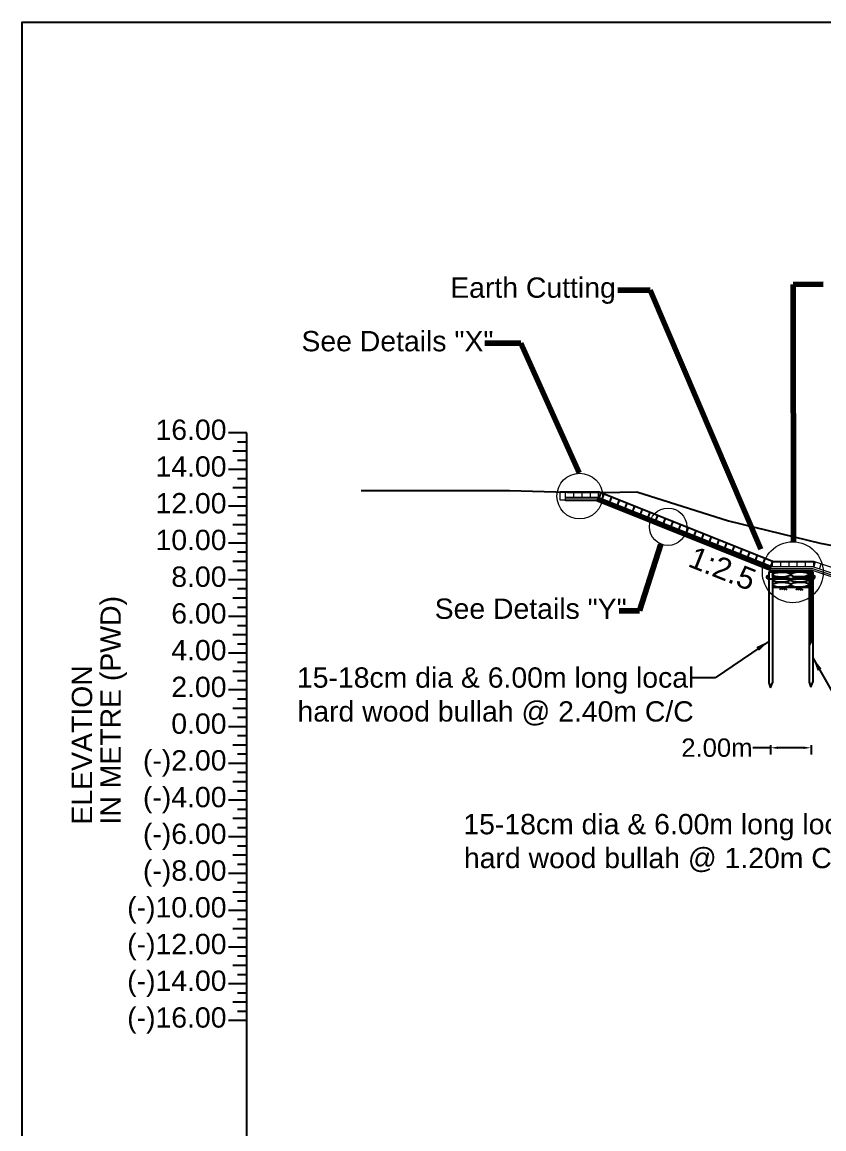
# Model space of a CAD drawing. Header units: inches. Extents: x -885 to 26362, y -28010 to 990.
# Drawn here: x -528.2 to -484.6, y -13298.7 to -13238.4 of the extents above; entities that cross this region are included whole.
import ezdxf
from ezdxf.enums import TextEntityAlignment as Align

# ---------------------------------------------------------------- set-up
doc = ezdxf.new("R2010")
doc.units = ezdxf.units.IN
doc.header["$MEASUREMENT"] = 0
doc.header["$PDMODE"] = 3
doc.linetypes.add('HIDDEN', pattern=[9.525, 6.35, -3.175])
doc.layers.add('GL', color=3, linetype='HIDDEN')
doc.layers.add('LINE', color=7, linetype='Continuous')
doc.layers.add('Layer1', color=7, linetype='Continuous', lineweight=13)
doc.styles.add('dim', font='isocp.shx')
doc.styles.get("Standard").update_dxf_attribs({"font": 'arial.ttf'})
doc.dimstyles.get("Standard").update_dxf_attribs({"dimtxt": 0.18, "dimasz": 0.18, "dimexe": 0.18, "dimexo": 0.0625, "dimgap": 0.09, "dimtad": 0, "dimtih": 1, "dimtoh": 1, "dimdec": 4, "dimzin": 0, "dimdsep": 46, "dimtxsty": 'Standard', "dimcen": 0.09, "dimadec": 0, "dimazin": 0, "dimtfac": 1, "dimtdec": 4, "dimtofl": 0, "dimtmove": 0, "dimatfit": 3, "dimfxl": 1, "dimtolj": 1, "dimtzin": 0, "dimarcsym": 0})
doc.dimstyles.new('STANDARD$0', dxfattribs={"dimscale": 0, "dimtxt": 8, "dimasz": 8, "dimexe": 4, "dimexo": 0, "dimgap": 2, "dimtad": 1, "dimdec": 0, "dimzin": 0, "dimdsep": 46, "dimtxsty": 'dim', "dimblk": 'DOTSMALL', "dimcen": 1, "dimclrd": 6, "dimclre": 6, "dimclrt": 256, "dimadec": 0, "dimazin": 0, "dimtfac": 1, "dimtdec": 0, "dimtix": 1, "dimtofl": 0, "dimtmove": 1, "dimatfit": 3, "dimldrblk": 'DOTSMALL', "dimfxl": 6, "dimtolj": 1, "dimtzin": 0, "dimarcsym": 0})

# ---------------------------------------------------------------- blocks, each defined once
blk = doc.blocks.new('*D98')
at = {"color": 0, "lineweight": -2, "ltscale": 0.5, "transparency": 16777216}
for p, q in [((-487.463, -13277.914), (-488.42, -13277.914)), ((-487.463, -13277.764), (-487.463, -13278.278)), ((-485.667, -13277.914), (-487.055, -13277.914)), ((-485.26, -13277.764), (-485.26, -13278.278))]:
    blk.add_line(p, q, dxfattribs=at)
at = {"color": 0, "linetype": 'Continuous', "ltscale": 0.5, "transparency": 16777216}
for points in [[(-487.055, -13277.846), (-487.055, -13277.982), (-487.463, -13277.914)], [(-485.667, -13277.846), (-485.667, -13277.982), (-485.26, -13277.914)]]:
    blk.add_solid(points, dxfattribs=at)
at = {"layer": 'Defpoints', "color": 0, "linetype": 'Continuous', "ltscale": 0.5, "transparency": 16777216}
for p in [(-487.463, -13276.173), (-485.26, -13276.202), (-485.26, -13277.914)]:
    blk.add_point(p, dxfattribs=at)
at = {"color": 0, "linetype": 'Continuous', "lineweight": -3, "ltscale": 0.5, "transparency": 16777216, "insert": (-490.386, -13277.914), "char_height": 1, "attachment_point": 5}
blk.add_mtext('\\A1;2.00m', dxfattribs=at)

msp = doc.modelspace()

# ---------------------------------------------------------------- linework, layer by layer
at = {"color": 0, "linetype": 'ByBlock'}
for p, q in [((-515.995051, -13260.767255), (-516.995051, -13260.767255)), ((-515.995051, -13310.767255), (-515.995051, -13260.767255)), ((-515.995051, -13261.267255), (-516.495051, -13261.267255)), ((-515.995051, -13261.767255), (-516.745051, -13261.767255)), ((-515.995051, -13262.267255), (-516.495051, -13262.267255)), ((-515.995051, -13262.767255), (-516.995051, -13262.767255)), ((-515.995051, -13263.267255), (-516.495051, -13263.267255)), ((-515.995051, -13263.767255), (-516.745051, -13263.767255)), ((-515.995051, -13264.267255), (-516.495051, -13264.267255)), ((-515.995051, -13264.767255), (-516.995051, -13264.767255)), ((-515.995051, -13265.267255), (-516.495051, -13265.267255)), ((-515.995051, -13265.767255), (-516.745051, -13265.767255)), ((-515.995051, -13266.267255), (-516.495051, -13266.267255)), ((-515.995051, -13266.767255), (-516.995051, -13266.767255)), ((-515.995051, -13267.267255), (-516.495051, -13267.267255)), ((-515.995051, -13267.767255), (-516.745051, -13267.767255)), ((-515.995051, -13268.267255), (-516.495051, -13268.267255)), ((-515.995051, -13268.767255), (-516.995051, -13268.767255)), ((-515.995051, -13269.267255), (-516.495051, -13269.267255)), ((-515.995051, -13269.767255), (-516.745051, -13269.767255)), ((-515.995051, -13270.267255), (-516.495051, -13270.267255)), ((-515.995051, -13270.767255), (-516.995051, -13270.767255)), ((-515.995051, -13271.267255), (-516.495051, -13271.267255)), ((-515.995051, -13271.767255), (-516.745051, -13271.767255)), ((-515.995051, -13272.267255), (-516.495051, -13272.267255)), ((-515.995051, -13272.767255), (-516.995051, -13272.767255)), ((-515.995051, -13273.267255), (-516.495051, -13273.267255)), ((-515.995051, -13273.767255), (-516.745051, -13273.767255)), ((-515.995051, -13274.267255), (-516.495051, -13274.267255)), ((-515.995051, -13274.767255), (-516.995051, -13274.767255)), ((-515.995051, -13275.267255), (-516.495051, -13275.267255)), ((-515.995051, -13275.767255), (-516.745051, -13275.767255)), ((-515.995051, -13276.267255), (-516.495051, -13276.267255)), ((-515.995051, -13276.767255), (-516.995051, -13276.767255)), ((-515.995051, -13277.267255), (-516.495051, -13277.267255)), ((-515.995051, -13277.767255), (-516.745051, -13277.767255)), ((-515.995051, -13278.267255), (-516.495051, -13278.267255)), ((-515.995051, -13278.767255), (-516.995051, -13278.767255)), ((-515.995051, -13279.267255), (-516.495051, -13279.267255)), ((-515.995051, -13279.767255), (-516.745051, -13279.767255)), ((-515.995051, -13280.267255), (-516.495051, -13280.267255)), ((-515.995051, -13280.767255), (-516.995051, -13280.767255)), ((-515.995051, -13281.267255), (-516.495051, -13281.267255)), ((-515.995051, -13281.767255), (-516.745051, -13281.767255)), ((-515.995051, -13282.267255), (-516.495051, -13282.267255)), ((-515.995051, -13282.767255), (-516.995051, -13282.767255)), ((-515.995051, -13283.767255), (-516.745051, -13283.767255)), ((-515.995051, -13283.267255), (-516.495051, -13283.267255)), ((-515.995051, -13284.267255), (-516.495051, -13284.267255)), ((-515.995051, -13284.767255), (-516.995051, -13284.767255)), ((-515.995051, -13285.267255), (-516.495051, -13285.267255)), ((-515.995051, -13285.767255), (-516.745051, -13285.767255)), ((-515.995051, -13286.767255), (-516.995051, -13286.767255)), ((-515.995051, -13286.267255), (-516.495051, -13286.267255)), ((-515.995051, -13287.267255), (-516.495051, -13287.267255)), ((-515.995051, -13287.767255), (-516.745051, -13287.767255)), ((-515.995051, -13288.267255), (-516.495051, -13288.267255)), ((-515.995051, -13288.767255), (-516.995051, -13288.767255)), ((-515.995051, -13289.767255), (-516.745051, -13289.767255)), ((-515.995051, -13289.267255), (-516.495051, -13289.267255)), ((-515.995051, -13290.267255), (-516.495051, -13290.267255)), ((-515.995051, -13290.767255), (-516.995051, -13290.767255)), ((-515.995051, -13291.267255), (-516.495051, -13291.267255)), ((-515.995051, -13291.767255), (-516.745051, -13291.767255)), ((-515.995051, -13292.767255), (-516.995051, -13292.767255)), ((-515.995051, -13292.267255), (-516.495051, -13292.267255))]:
    msp.add_line(p, q, dxfattribs=at)
at = {"color": 0, "linetype": 'Continuous', "lineweight": -3, "ltscale": 0.5}
for p, q in [((-498.928489, -13263.978755), (-496.828489, -13263.978755)), ((-497.604809, -13263.978755), (-496.828489, -13263.978755)), ((-487.456887, -13268.265912), (-496.928137, -13264.477412)), ((-487.434272, -13268.167255), (-496.905522, -13264.378755)), ((-487.415013, -13268.067255), (-496.886263, -13264.278755)), ((-487.357239, -13267.767255), (-496.828489, -13263.978755)), ((-496.707371, -13264.026624), (-496.818789, -13264.305167)), ((-496.549158, -13264.090487), (-496.660575, -13264.369031)), ((-496.131343, -13264.257613), (-496.242761, -13264.536156)), ((-495.713529, -13264.424739), (-495.824946, -13264.703282)), ((-495.295714, -13264.591865), (-495.407132, -13264.870408)), ((-494.8779, -13264.758991), (-494.989317, -13265.037534)), ((-494.460085, -13264.926117), (-494.571503, -13265.20466)), ((-494.042271, -13265.093242), (-494.153688, -13265.371785)), ((-493.624456, -13265.260368), (-493.735874, -13265.538911)), ((-493.206642, -13265.427494), (-493.318059, -13265.706037)), ((-492.788827, -13265.59462), (-492.900244, -13265.873163)), ((-492.371013, -13265.761746), (-492.48243, -13266.040289)), ((-491.953198, -13265.928871), (-492.064615, -13266.207414)), ((-491.535384, -13266.095997), (-491.646801, -13266.37454)), ((-491.117569, -13266.263123), (-491.228986, -13266.541666)), ((-490.699755, -13266.430249), (-490.811172, -13266.708792)), ((-490.28194, -13266.597375), (-490.393357, -13266.875918)), ((-489.864126, -13266.7645), (-489.975543, -13267.043043)), ((-489.446311, -13266.931626), (-489.557728, -13267.210169)), ((-489.028497, -13267.098752), (-489.139914, -13267.377295)), ((-488.610682, -13267.265878), (-488.722099, -13267.544421)), ((-488.192868, -13267.433004), (-488.304285, -13267.711547)), ((-487.775053, -13267.600129), (-487.88647, -13267.878672)), ((-487.357239, -13267.767255), (-487.468656, -13268.045798)), ((-487.357239, -13267.767255), (-485.107239, -13267.767255)), ((-487.560637, -13268.341504), (-487.360637, -13268.341504)), ((-487.560637, -13268.341504), (-487.560637, -13274.376759)), ((-487.360637, -13268.341504), (-487.360637, -13274.376759)), ((-487.360637, -13268.341504), (-487.024833, -13268.341504)), ((-487.024833, -13268.341504), (-485.160637, -13268.341504)), ((-485.360637, -13268.341504), (-485.360637, -13274.341504)), ((-485.271884, -13268.341504), (-485.275929, -13272.158363)), ((-485.160637, -13268.341504), (-485.160637, -13274.341504)), ((-487.518425, -13268.724144), (-485.096441, -13268.720366)), ((-487.360637, -13269.17604), (-485.360637, -13269.17604)), ((-486.829338, -13269.173495), (-486.952639, -13269.295894)), ((-486.952639, -13269.295894), (-486.829338, -13269.173495)), ((-486.717405, -13269.173495), (-486.840706, -13269.295894)), ((-486.840706, -13269.295894), (-486.717405, -13269.173495)), ((-486.829338, -13269.173495), (-486.690457, -13269.312893)), ((-486.717405, -13269.173495), (-486.578524, -13269.312893)), ((-485.95024, -13269.186893), (-486.073541, -13269.309291)), ((-486.073541, -13269.309291), (-485.95024, -13269.186893)), ((-485.838306, -13269.186893), (-485.961608, -13269.309291)), ((-485.961608, -13269.309291), (-485.838306, -13269.186893)), ((-485.95024, -13269.186893), (-485.811359, -13269.326291)), ((-485.838306, -13269.186893), (-485.699426, -13269.326291)), ((-485.275929, -13272.158363), (-485.360637, -13272.341504)), ((-487.560637, -13274.376759), (-487.460637, -13274.658068)), ((-487.460637, -13274.658068), (-487.360637, -13274.376759)), ((-485.360637, -13274.341504), (-485.260637, -13274.622813)), ((-485.260637, -13274.622813), (-485.160637, -13274.341504))]:
    msp.add_line(p, q, dxfattribs=at)
at = {"color": 0, "linetype": 'Continuous', "lineweight": 20, "ltscale": 0.5}
for p, q in [((-475.554285, -13271.267255), (-485.154285, -13268.067255)), ((-485.11178, -13268.081424), (-485.017075, -13267.79731)), ((-475.439599, -13270.989802), (-485.107239, -13267.767255)), ((-484.792633, -13268.187806), (-484.697928, -13267.903692)), ((-475.689599, -13271.429985), (-485.181817, -13268.265912)), ((-475.689599, -13271.322281), (-485.154678, -13268.167255))]:
    msp.add_line(p, q, dxfattribs=at)
at = {"color": 0, "linetype": 'ByBlock'}
msp.add_lwpolyline([(-522.297502, -13283.015022, 0, 0, 0), (-522.297502, -13269.073046, 0.390665, 0, 0), (-522.297502, -13268.291716, 0, 0, 0)], format="xyseb", dxfattribs=at)
at = {"color": 7, "lineweight": 20, "ltscale": 0.18}
for centre, radius in [((-497.856848, -13264.209277), 1.244459), ((-497.85671, -13264.209277), 1.244459), ((-486.252907, -13268.356536), 1.657485)]:
    msp.add_circle(centre, radius, dxfattribs=at)
at = {"color": 0, "linetype": 'Continuous', "lineweight": -3, "ltscale": 0.5}
for centre, start, end in [((-487.584961, -13268.631205), 74.82841692, 283.69207692), ((-487.334403, -13268.631205), 253.60409939, 105.17158308), ((-485.384961, -13268.631205), 74.82841692, 283.69207692), ((-485.136314, -13268.631205), 253.60409939, 105.17158308)]:
    msp.add_arc(centre, 0.09294, start, end, dxfattribs=at)
for centre in [(-486.862095, -13268.484139), (-486.85466, -13268.76084), (-485.875948, -13268.478792), (-485.868513, -13268.755493), (-486.853866, -13269.036156), (-485.867719, -13269.030809)]:
    msp.add_ellipse(centre, major_axis=(0.506914, 0.0108), ratio=0.268841611)
at = {"layer": 'GL'}
msp.add_lwpolyline([(-509.755409, -13263.907255), (-505.266109, -13263.907255), (-504.678109, -13263.911055), (-501.677609, -13263.898555), (-497.906409, -13264.021855), (-495.677509, -13263.997255), (-494.754809, -13263.978755), (-489.755209, -13265.564455), (-484.756509, -13266.765755), (-479.756909, -13267.737255)], dxfattribs=at)
at = {"layer": 'Layer1', "color": 7, "lineweight": 20}
for p, q in [((-498.928489, -13264.43518), (-498.928489, -13263.978755)), ((-498.628489, -13264.43518), (-498.928489, -13264.43518)), ((-498.628489, -13264.284268), (-498.628489, -13263.978755)), ((-498.628489, -13264.43518), (-498.628489, -13263.978755)), ((-498.628489, -13264.477412), (-498.628489, -13263.978755)), ((-496.828489, -13264.278755), (-498.628489, -13264.278755)), ((-496.905522, -13264.378755), (-498.628489, -13264.378755)), ((-496.905522, -13264.378755), (-498.628489, -13264.378755)), ((-496.928137, -13264.477412), (-498.628489, -13264.477412)), ((-498.178489, -13264.28258), (-498.178489, -13263.978755)), ((-496.828489, -13264.278755), (-498.178489, -13264.278755)), ((-497.728489, -13264.280443), (-497.728489, -13263.978755)), ((-497.728489, -13264.278755), (-497.728489, -13263.978755)), ((-497.728489, -13264.278755), (-497.728489, -13263.978755)), ((-497.278489, -13264.278755), (-497.278489, -13263.978755)), ((-496.828489, -13264.278755), (-496.828489, -13263.978755)), ((-485.107239, -13268.067255), (-487.415013, -13268.067255)), ((-487.357239, -13268.07108), (-487.357239, -13267.767255)), ((-486.907239, -13268.067255), (-486.907239, -13267.767255)), ((-486.457239, -13268.07108), (-486.457239, -13267.767255)), ((-485.107239, -13268.067255), (-486.457239, -13268.067255)), ((-486.007239, -13268.068943), (-486.007239, -13267.767255)), ((-486.007239, -13268.067255), (-486.007239, -13267.767255)), ((-486.007239, -13268.067255), (-486.007239, -13267.767255)), ((-485.557239, -13268.067255), (-485.557239, -13267.767255)), ((-485.107239, -13268.067255), (-485.107239, -13267.767255)), ((-485.181817, -13268.265912), (-487.456887, -13268.265912)), ((-485.211155, -13268.167255), (-487.434272, -13268.167255)), ((-485.154678, -13268.167255), (-487.434272, -13268.167255))]:
    msp.add_line(p, q, dxfattribs=at)
at = {"layer": 'LINE', "color": 7, "lineweight": -2, "ltscale": 0.5}
msp.add_lwpolyline([(-528.227449, -13364.141236), (-528.227449, -13238.405176), (-350.41888, -13238.405176), (-350.41888, -13364.141236), (-528.227449, -13364.141236)], close=True, dxfattribs=at)
at = {"layer": 'LINE', "color": 0, "linetype": 'ByBlock', "lineweight": 20, "ltscale": 0.5}
msp.add_circle((-493.043501, -13265.878245), 1.018167, dxfattribs=at)

# ---------------------------------------------------------------- texts
at = {"layer": 'Layer1', "color": 7, "lineweight": 20, "insert": (-491.581122, -13266.903331), "char_height": 1.1955372, "width": 14.78044575, "attachment_point": 1, "rotation": 338.19859051}
msp.add_mtext('1:2.5', dxfattribs=at)
at = {"layer": 'LINE', "color": 0, "linetype": 'ByBlock', "lineweight": -3, "ltscale": 0.5}
for s, p in [('16.00', (-517.095051, -13261.151084)), ('14.00', (-517.095051, -13263.151084)), ('12.00', (-517.095051, -13265.151084)), ('10.00', (-517.095051, -13267.151084)), ('8.00', (-517.095051, -13269.151084)), ('6.00', (-517.095051, -13271.151084)), ('4.00', (-517.095051, -13273.151084)), ('2.00', (-517.095051, -13275.151084)), ('0.00', (-517.095051, -13277.151084)), ('(-)2.00', (-517.095051, -13279.151084)), ('(-)4.00', (-517.095051, -13281.151084)), ('(-)6.00', (-517.095051, -13283.151084)), ('(-)8.00', (-517.095051, -13285.151084)), ('(-)10.00', (-517.095051, -13287.151084)), ('(-)12.00', (-517.095051, -13289.151084)), ('(-)14.00', (-517.095051, -13291.151084)), ('(-)16.00', (-517.095051, -13293.151084))]:
    msp.add_text(s, height=1.1061994, dxfattribs=at).set_placement(p, align=Align.RIGHT)
for s, height, p in [('IN METRE (PWD)', 1.10619938, (-522.853348, -13282.093713)), ('ELEVATION', 1.1061994, (-524.414904, -13282.093713))]:
    msp.add_text(s, height=height, rotation=90, dxfattribs=at).set_placement(p)
at = {"layer": 'LINE', "color": 0, "linetype": 'ByBlock', "lineweight": -3, "ltscale": 0.5, "char_height": 1.10619938, "width": 47.95016867, "attachment_point": 2}
for s, insert in [('Earth Cutting', (-500.401567, -13252.306586)), ('See Details "X"', (-507.784114, -13255.220851)), ('See Details "Y"', (-500.528159, -13269.787866)), ('15-18cm dia & 6.00m long local\\Phard wood bullah @ 2.40m C/C ', (-502.437317, -13273.535996)), ('15-18cm dia & 6.00m long local\\Phard wood bullah @ 1.20m C/C ', (-493.373449, -13281.518244))]:
    msp.add_mtext(s, dxfattribs=dict(at, insert=insert))

# ---------------------------------------------------------------- dimensions: what is measured, and where the dimension line sits
at = {"color": 0, "linetype": 'Continuous', "lineweight": -3, "ltscale": 0.5}
dim = msp.add_linear_dim(base=(-485.259814, -13277.914049), p1=(-487.462746, -13276.172829), p2=(-485.259814, -13276.201727), text='2.00m', dimstyle='STANDARD$0', override={"dimscale": 1, "dimtxt": 1, "dimasz": 0.4075, "dimexe": 0.364, "dimexo": 0.219, "dimgap": 0.09, "dimtad": 0, "dimdec": 2, "dimpost": 'm', "dimtxsty": 'Standard', "dimcen": 0.09, "dimclrd": 0, "dimclre": 0, "dimclrt": 0, "dimtdec": 2, "dimtix": 0, "dimtmove": 0, "dimfxl": 0.15, "dimfxlon": 1}, dxfattribs=at)
dim.commit()
dim.dimension.update_dxf_attribs({"geometry": '*D98', "text_midpoint": (-490.386271, -13277.914049), "dimtype": 160})

# ---------------------------------------------------------------- leaders
at = {"color": 0, "linetype": 'Continuous', "lineweight": -2, "ltscale": 0.5}
for points in [[(-487.547377, -13272.105177), (-490.475437, -13274.105363), (-491.782282, -13274.105363)], [(-485.160637, -13273.009609), (-479.982528, -13282.183244), (-482.543714, -13282.161362)]]:
    msp.add_leader(points, dimstyle='Standard', override={"dimasz": 0.75, "dimfxl": 0.15, "dimfxlon": 1}, dxfattribs=at)
at = {"layer": 'LINE', "color": 7, "lineweight": 20, "ltscale": 0.5}
for points in [[(-487.985918, -13267.106949), (-494.019535, -13252.994049), (-495.777596, -13252.994049)], [(-486.213809, -13266.699512), (-486.228041, -13252.681999), (-484.603745, -13252.676686)], [(-497.88864, -13262.944349), (-501.067208, -13255.875984), (-503.024444, -13255.875984)]]:
    msp.add_leader(points, dimstyle='Standard', override={"dimtxt": 0.9, "dimasz": 0.7, "dimclrd": 7, "dimclre": 7, "dimclrt": 7, "dimlwd": 65535, "dimlwe": 65535}, dxfattribs=at)
at = {"layer": 'LINE', "color": 7, "lineweight": 13, "ltscale": 0.5}
msp.add_leader([(-493.431569, -13266.819557), (-494.610016, -13270.465), (-495.710586, -13270.464405)], dimstyle='Standard', override={"dimtxt": 0.9, "dimasz": 0.7, "dimclrd": 7, "dimclre": 7, "dimclrt": 7, "dimlwd": 65535, "dimlwe": 65535}, dxfattribs=at)

doc.saveas('drawing.dxf')
